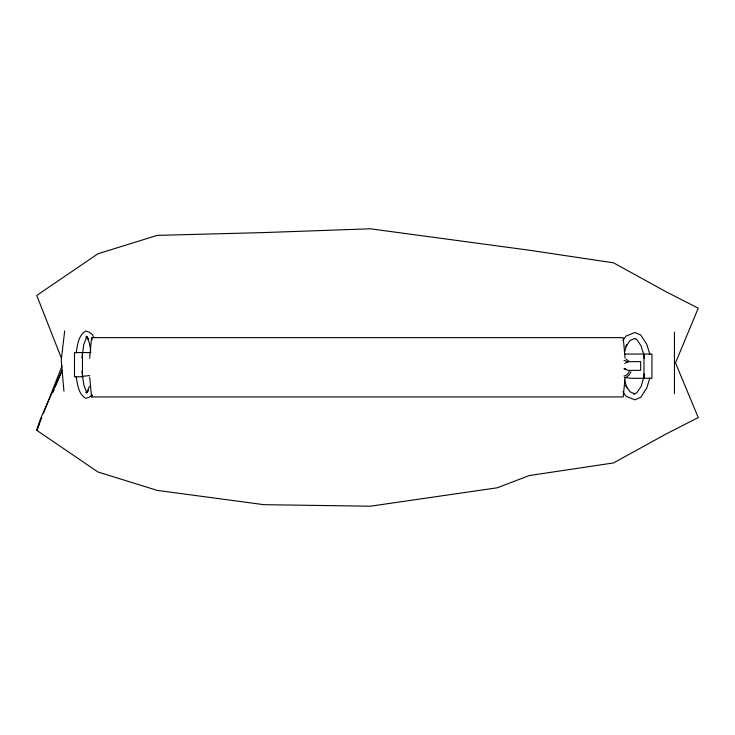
<?xml version="1.0" encoding="UTF-8"?>
<svg xmlns="http://www.w3.org/2000/svg" width="735" height="735" viewBox="0 0 735 735"><rect width="100%" height="100%" fill="white"/><g stroke="black" fill="none" stroke-linecap="round" stroke-linejoin="round"><path stroke-width="1.1" d="M81.943 358.055L83.827 344.274L86.307 338.017M89.661 358.312L91.544 337.65L623.225 337.65L625.108 358.312M644.218 373.904L643.915 377.211L641.049 386.573L636.74 392.83L633.699 394.153M625.108 377.22L623.225 396.928L91.544 396.928L89.661 377.22M64.689 330.934L61.235 360.141L63.945 391.268M76.128 352.938C77.561 345.248 78.204 335.38 85.765 331.016L89.229 332.156L92.518 334.627L93.712 337.65M624.447 352.433L626.891 344.467L625.871 346.562L630.005 340.553L634.875 338.44M649.887 377.919L646.837 387.869L640.801 397.267L634.875 399.831L625.954 396.22L622.922 391.81M41.72 417.673L36.75 430.324L97.939 471.989L157.161 490.374L263.764 504.669L370.357 506.204L497.218 487.801L529.246 475.545L613.523 462.94L665.928 434.073L698.25 417.553L675.493 362.879L698.25 308.204L665.928 291.685L613.523 262.827L529.246 250.212L370.357 228.796L263.764 232.572L157.161 235.384L97.939 253.768L36.75 295.442L61.584 358.662M43.374 413.456L61.997 366.039M89.376 386.38L86.739 393.041L87.961 391.213M39.424 424.031L36.75 430.324L40.6 418.546L61.979 370.495M52.81 392.563L54.151 389.412M55.042 387.317L62.181 370.541M91.544 396.928L92.417 394.851M629.233 371.285L627.8 373.894L625.669 375.64L623.987 376.044M630.924 371.818L629.252 374.878L626.744 376.926M622.922 340.525L625.954 336.115L634.875 332.505L640.801 335.068L646.837 344.467L649.887 354.426M85.765 392.407L88.577 390.294M91.7 395.347L89.229 397.212L85.765 398.342C78.204 393.978 77.561 384.111 76.128 376.43M624.796 363.347L628.195 361.648L640.644 361.648L640.644 370.376L628.195 370.376L623.942 368.795L625.843 368.795M81.953 376.357L89.753 375.585M624.392 354.05L651.954 354.05L651.954 378.286L631.053 378.286L624.392 377.459M81.953 352.57L90.864 352.579M623.987 360.37L625.669 360.775L627.8 362.52M634.709 338.624L636.74 339.506L641.049 345.762L643.915 355.124L644.218 358.441M634.875 393.896L630.005 391.783L625.871 385.774L626.891 387.869L624.447 379.903M626.211 359.185L629.252 361.537M85.765 336.952L88.577 339.065L86.739 336.318L89.376 342.979L90.745 350.724M91.544 337.65L92.38 339.717M86.307 391.342L83.827 385.085L81.943 371.304M674.454 332.137L674.454 393.62M643.979 354.05L643.979 378.286M82.467 352.561L74.492 352.561L74.492 376.798L82.467 376.798L82.467 352.561"/></g></svg>
